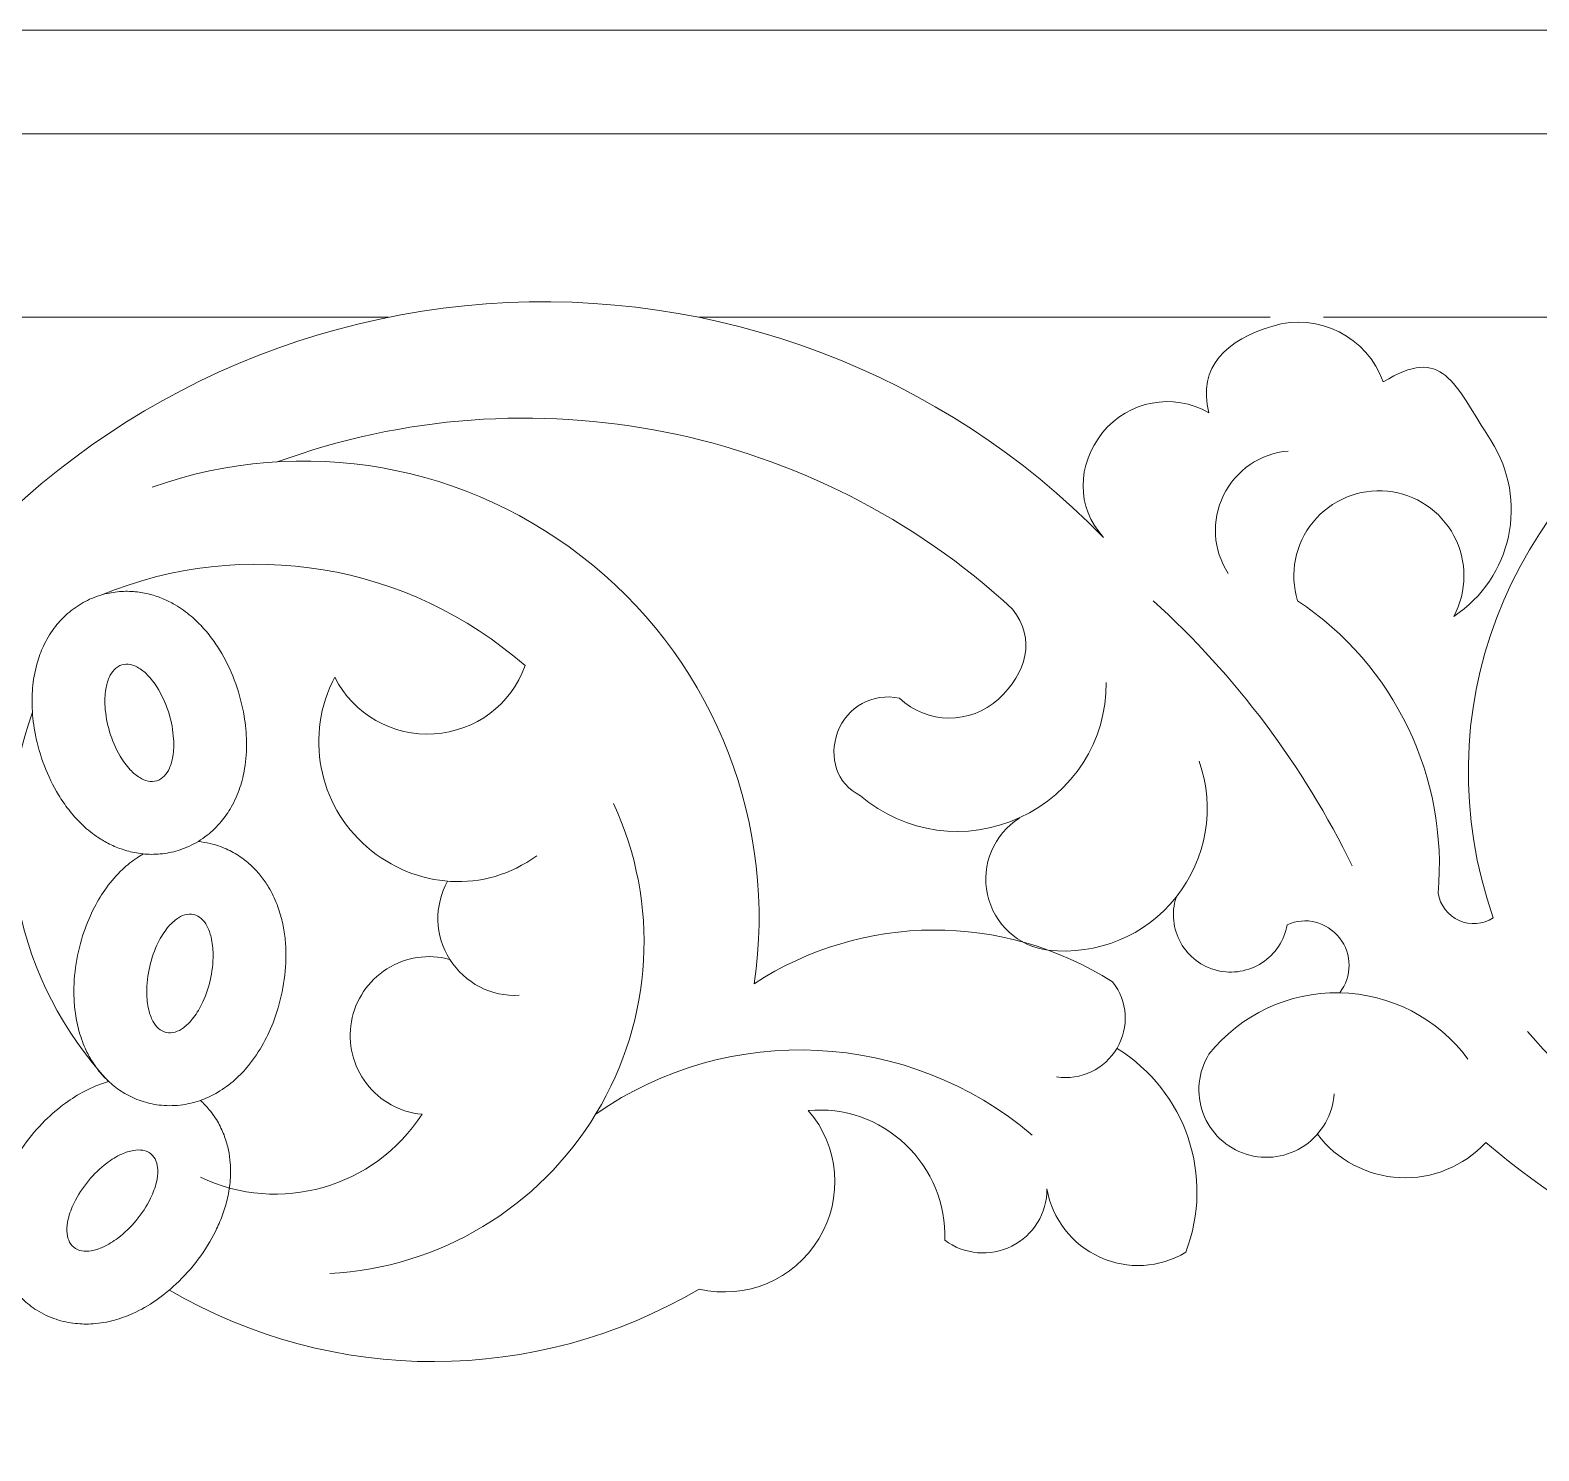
# Model space of a CAD drawing. Header units: millimetres. Extents: x 5151 to 5396, y 1629 to 1892.
# Drawn here: x 5175.95 to 5205.09, y 1864.47 to 1891.91 of the extents above; entities that cross this region are included whole.
import ezdxf

# ---------------------------------------------------------------- set-up
doc = ezdxf.new("R2010")
doc.units = ezdxf.units.MM
doc.header["$MEASUREMENT"] = 0
doc.layers.add('SITARA ALL', color=18, linetype='Continuous', true_color=0x000000)

msp = doc.modelspace()

# ---------------------------------------------------------------- linework, layer by layer
at = {"layer": 'SITARA ALL', "lineweight": 9}
for points, knots in [([(5151.918, 1891.909), (5151.918, 1891.909), (5395.918, 1891.909), (5395.918, 1891.909), (5395.918, 1891.909), (5395.918, 1769.909), (5395.918, 1769.909), (5395.918, 1769.909), (5151.918, 1769.909), (5151.918, 1769.909), (5151.918, 1769.909), (5151.918, 1891.909), (5151.918, 1891.909)], [0, 0, 0, 0, 0.25, 0.25, 0.25, 0.5, 0.5, 0.5, 0.75, 0.75, 0.75, 1, 1, 1, 1]), ([(5219.114, 1883.53), (5216.245, 1886.574), (5211.64, 1887.199), (5208.064, 1885.03), (5204.488, 1882.861), (5202.839, 1878.713), (5204.213, 1874.762)], [0, 0, 0, 0, 0.333333, 0.333333, 0.333333, 1, 1, 1, 1]), ([(5196.687, 1882.112), (5193.57, 1885.3), (5189.207, 1886.95), (5184.761, 1886.622), (5180.316, 1886.294), (5176.257, 1884.043), (5173.643, 1880.433)], [0, 0, 0, 0, 0.333333, 0.333333, 0.333333, 1, 1, 1, 1]), ([(5202.089, 1885.115), (5201.778, 1885.987), (5200.839, 1886.461), (5199.953, 1886.194), (5199.067, 1885.927), (5198.496, 1885.416), (5198.72, 1884.518)], [0, 0, 0, 0, 0.333333, 0.333333, 0.333333, 1, 1, 1, 1]), ([(5203.451, 1880.587), (5204.577, 1881.329), (5204.899, 1882.838), (5204.173, 1883.975), (5203.447, 1885.112), (5203.236, 1885.824), (5202.089, 1885.115)], [0, 0, 0, 0, 0.333333, 0.333333, 0.333333, 1, 1, 1, 1]), ([(5198.72, 1884.518), (5198.035, 1884.916), (5197.163, 1884.754), (5196.668, 1884.136), (5196.173, 1883.519), (5196.149, 1882.694), (5196.687, 1882.112)], [0, 0, 0, 0, 0.333333, 0.333333, 0.333333, 1, 1, 1, 1]), ([(5189.938, 1873.492), (5190.389, 1876.548), (5189.205, 1879.617), (5186.819, 1881.578), (5184.432, 1883.54), (5181.221, 1884.117), (5178.311, 1883.082)], [0, 0, 0, 0, 0.333333, 0.333333, 0.333333, 1, 1, 1, 1]), ([(5200.254, 1883.781), (5199.715, 1883.736), (5199.241, 1883.411), (5199.003, 1882.925), (5198.766, 1882.44), (5198.799, 1881.87), (5199.094, 1881.417)], [0, 0, 0, 0, 0.333333, 0.333333, 0.333333, 1, 1, 1, 1]), ([(5203.451, 1880.587), (5203.712, 1881.072), (5203.714, 1881.655), (5203.455, 1882.141), (5203.197, 1882.627), (5202.717, 1882.951), (5202.169, 1883.005), (5201.621, 1883.059), (5201.083, 1882.835), (5200.734, 1882.409), (5200.386, 1881.983), (5200.272, 1881.415), (5200.434, 1880.889)], [0, 0, 0, 0, 0.2, 0.2, 0.2, 0.4, 0.4, 0.4, 0.6, 0.6, 0.6, 1, 1, 1, 1]), ([(5177.32, 1880.998), (5177.424, 1881.029), (5177.529, 1881.05), (5177.637, 1881.062), (5177.74, 1881.072), (5177.844, 1881.074), (5177.947, 1881.066), (5178.044, 1881.059), (5178.141, 1881.043), (5178.235, 1881.02), (5178.323, 1880.999), (5178.409, 1880.972), (5178.492, 1880.938), (5178.569, 1880.907), (5178.644, 1880.871), (5178.716, 1880.831), (5178.826, 1880.769), (5178.93, 1880.699), (5179.027, 1880.619), (5179.116, 1880.547), (5179.199, 1880.468), (5179.277, 1880.384), (5179.35, 1880.305), (5179.418, 1880.221), (5179.482, 1880.134), (5179.543, 1880.049), (5179.6, 1879.961), (5179.653, 1879.871), (5179.761, 1879.684), (5179.852, 1879.488), (5179.924, 1879.284), (5179.996, 1879.082), (5180.051, 1878.873), (5180.086, 1878.661), (5180.114, 1878.498), (5180.129, 1878.332), (5180.132, 1878.166), (5180.136, 1877.993), (5180.124, 1877.821), (5180.096, 1877.65), (5180.076, 1877.526), (5180.046, 1877.404), (5180.006, 1877.285), (5179.963, 1877.152), (5179.906, 1877.024), (5179.837, 1876.903), (5179.781, 1876.804), (5179.716, 1876.71), (5179.643, 1876.623), (5179.562, 1876.526), (5179.471, 1876.437), (5179.371, 1876.359), (5179.263, 1876.274), (5179.145, 1876.202), (5179.019, 1876.145), (5178.911, 1876.096), (5178.798, 1876.058), (5178.683, 1876.032), (5178.569, 1876.007), (5178.452, 1875.993), (5178.335, 1875.991), (5178.225, 1875.989), (5178.115, 1875.998), (5178.006, 1876.017), (5177.905, 1876.034), (5177.807, 1876.06), (5177.711, 1876.094), (5177.623, 1876.125), (5177.537, 1876.162), (5177.455, 1876.205), (5177.379, 1876.245), (5177.306, 1876.289), (5177.235, 1876.338), (5177.129, 1876.412), (5177.029, 1876.494), (5176.936, 1876.585), (5176.851, 1876.669), (5176.771, 1876.759), (5176.697, 1876.854), (5176.627, 1876.945), (5176.561, 1877.039), (5176.502, 1877.138), (5176.393, 1877.317), (5176.301, 1877.506), (5176.227, 1877.702), (5176.152, 1877.896), (5176.095, 1878.097), (5176.055, 1878.301), (5176.021, 1878.471), (5176, 1878.643), (5175.993, 1878.816), (5175.986, 1878.964), (5175.991, 1879.112), (5176.006, 1879.259), (5176.022, 1879.416), (5176.053, 1879.57), (5176.099, 1879.721), (5176.133, 1879.836), (5176.177, 1879.947), (5176.23, 1880.054), (5176.289, 1880.175), (5176.361, 1880.289), (5176.444, 1880.394), (5176.513, 1880.483), (5176.591, 1880.566), (5176.676, 1880.64), (5176.769, 1880.722), (5176.87, 1880.793), (5176.977, 1880.853), (5177.086, 1880.914), (5177.201, 1880.962), (5177.32, 1880.998)], [0, 0, 0, 0, 0.026316, 0.026316, 0.026316, 0.052632, 0.052632, 0.052632, 0.078947, 0.078947, 0.078947, 0.105263, 0.105263, 0.105263, 0.131579, 0.131579, 0.131579, 0.157895, 0.157895, 0.157895, 0.184211, 0.184211, 0.184211, 0.210526, 0.210526, 0.210526, 0.236842, 0.236842, 0.236842, 0.263158, 0.263158, 0.263158, 0.289474, 0.289474, 0.289474, 0.315789, 0.315789, 0.315789, 0.342105, 0.342105, 0.342105, 0.368421, 0.368421, 0.368421, 0.394737, 0.394737, 0.394737, 0.421053, 0.421053, 0.421053, 0.447368, 0.447368, 0.447368, 0.473684, 0.473684, 0.473684, 0.5, 0.5, 0.5, 0.526316, 0.526316, 0.526316, 0.552632, 0.552632, 0.552632, 0.578947, 0.578947, 0.578947, 0.605263, 0.605263, 0.605263, 0.631579, 0.631579, 0.631579, 0.657895, 0.657895, 0.657895, 0.684211, 0.684211, 0.684211, 0.710526, 0.710526, 0.710526, 0.736842, 0.736842, 0.736842, 0.763158, 0.763158, 0.763158, 0.789474, 0.789474, 0.789474, 0.815789, 0.815789, 0.815789, 0.842105, 0.842105, 0.842105, 0.868421, 0.868421, 0.868421, 0.894737, 0.894737, 0.894737, 0.921053, 0.921053, 0.921053, 0.947368, 0.947368, 0.947368, 1, 1, 1, 1]), ([(5192.743, 1879.006), (5193.279, 1878.502), (5194.113, 1878.495), (5194.656, 1878.991), (5195.2, 1879.488), (5195.384, 1880.148), (5194.93, 1880.727)], [0, 0, 0, 0, 0.333333, 0.333333, 0.333333, 1, 1, 1, 1]), ([(5177.725, 1879.651), (5177.669, 1879.634), (5177.619, 1879.602), (5177.579, 1879.559), (5177.538, 1879.515), (5177.505, 1879.464), (5177.481, 1879.409), (5177.449, 1879.336), (5177.427, 1879.259), (5177.414, 1879.181), (5177.397, 1879.069), (5177.392, 1878.956), (5177.4, 1878.843), (5177.411, 1878.679), (5177.44, 1878.516), (5177.488, 1878.359), (5177.537, 1878.195), (5177.605, 1878.037), (5177.691, 1877.89), (5177.746, 1877.794), (5177.813, 1877.704), (5177.888, 1877.623), (5177.941, 1877.565), (5178.002, 1877.515), (5178.069, 1877.473), (5178.119, 1877.441), (5178.175, 1877.418), (5178.233, 1877.405), (5178.287, 1877.393), (5178.344, 1877.395), (5178.398, 1877.41), (5178.454, 1877.428), (5178.504, 1877.46), (5178.544, 1877.503), (5178.585, 1877.547), (5178.618, 1877.597), (5178.642, 1877.653), (5178.674, 1877.726), (5178.696, 1877.802), (5178.708, 1877.881), (5178.726, 1877.993), (5178.731, 1878.106), (5178.723, 1878.219), (5178.712, 1878.383), (5178.683, 1878.546), (5178.635, 1878.703), (5178.586, 1878.867), (5178.518, 1879.024), (5178.432, 1879.172), (5178.376, 1879.268), (5178.31, 1879.358), (5178.235, 1879.439), (5178.181, 1879.497), (5178.121, 1879.547), (5178.054, 1879.589), (5178.004, 1879.621), (5177.948, 1879.644), (5177.89, 1879.657), (5177.836, 1879.669), (5177.779, 1879.667), (5177.725, 1879.651)], [0, 0, 0, 0, 0.05, 0.05, 0.05, 0.1, 0.1, 0.1, 0.15, 0.15, 0.15, 0.2, 0.2, 0.2, 0.25, 0.25, 0.25, 0.3, 0.3, 0.3, 0.35, 0.35, 0.35, 0.4, 0.4, 0.4, 0.45, 0.45, 0.45, 0.5, 0.5, 0.5, 0.55, 0.55, 0.55, 0.6, 0.6, 0.6, 0.65, 0.65, 0.65, 0.7, 0.7, 0.7, 0.75, 0.75, 0.75, 0.8, 0.8, 0.8, 0.85, 0.85, 0.85, 0.9, 0.9, 0.9, 0.95, 0.95, 0.95, 1, 1, 1, 1]), ([(5181.836, 1879.411), (5182.199, 1878.695), (5182.954, 1878.265), (5183.755, 1878.317), (5184.555, 1878.368), (5185.244, 1878.879), (5185.512, 1879.635)], [0, 0, 0, 0, 0.333333, 0.333333, 0.333333, 1, 1, 1, 1]), ([(5181.836, 1879.411), (5181.255, 1878.308), (5181.512, 1876.95), (5182.456, 1876.135), (5183.4, 1875.32), (5184.731, 1875.228), (5185.737, 1875.964)], [0, 0, 0, 0, 0.333333, 0.333333, 0.333333, 1, 1, 1, 1]), ([(5191.989, 1877.123), (5192.845, 1876.392), (5194.049, 1876.226), (5195.07, 1876.7), (5196.092, 1877.173), (5196.744, 1878.181), (5196.739, 1879.307)], [0, 0, 0, 0, 0.333333, 0.333333, 0.333333, 1, 1, 1, 1]), ([(5192.743, 1879.006), (5192.237, 1879.12), (5191.725, 1878.839), (5191.55, 1878.351), (5191.374, 1877.863), (5191.526, 1877.356), (5191.989, 1877.123)], [0, 0, 0, 0, 0.333333, 0.333333, 0.333333, 1, 1, 1, 1]), ([(5204.067, 1870.423), (5208.741, 1866.539), (5214.989, 1865.119), (5220.883, 1866.601), (5226.777, 1868.082), (5231.593, 1872.246), (5233.876, 1877.879)], [0, 0, 0, 0, 0.333333, 0.333333, 0.333333, 1, 1, 1, 1]), ([(5195.617, 1874.141), (5196.561, 1874.033), (5197.494, 1874.418), (5198.087, 1875.162), (5198.679, 1875.905), (5198.849, 1876.892), (5198.533, 1877.788)], [0, 0, 0, 0, 0.333333, 0.333333, 0.333333, 1, 1, 1, 1]), ([(5181.739, 1867.892), (5183.862, 1868.008), (5185.789, 1869.168), (5186.886, 1870.989), (5187.983, 1872.81), (5188.114, 1875.04), (5187.223, 1876.971)], [0, 0, 0, 0, 0.333333, 0.333333, 0.333333, 1, 1, 1, 1]), ([(5195.065, 1876.691), (5194.566, 1876.38), (5194.318, 1875.788), (5194.445, 1875.215), (5194.572, 1874.641), (5195.034, 1874.212), (5195.617, 1874.141)], [0, 0, 0, 0, 0.333333, 0.333333, 0.333333, 1, 1, 1, 1]), ([(5179.433, 1876.198), (5179.538, 1876.174), (5179.64, 1876.139), (5179.738, 1876.095), (5179.833, 1876.053), (5179.924, 1876.003), (5180.01, 1875.944), (5180.091, 1875.89), (5180.166, 1875.828), (5180.237, 1875.761), (5180.302, 1875.699), (5180.363, 1875.633), (5180.418, 1875.562), (5180.47, 1875.497), (5180.517, 1875.428), (5180.559, 1875.357), (5180.624, 1875.249), (5180.679, 1875.136), (5180.723, 1875.019), (5180.764, 1874.912), (5180.797, 1874.802), (5180.823, 1874.691), (5180.847, 1874.586), (5180.864, 1874.479), (5180.876, 1874.371), (5180.887, 1874.268), (5180.893, 1874.163), (5180.893, 1874.059), (5180.894, 1873.843), (5180.875, 1873.627), (5180.836, 1873.415), (5180.798, 1873.203), (5180.741, 1872.995), (5180.666, 1872.794), (5180.608, 1872.638), (5180.539, 1872.487), (5180.459, 1872.341), (5180.376, 1872.19), (5180.28, 1872.046), (5180.171, 1871.913), (5180.091, 1871.815), (5180.005, 1871.724), (5179.911, 1871.64), (5179.807, 1871.547), (5179.694, 1871.464), (5179.574, 1871.393), (5179.476, 1871.336), (5179.373, 1871.287), (5179.266, 1871.247), (5179.148, 1871.203), (5179.024, 1871.172), (5178.899, 1871.154), (5178.763, 1871.134), (5178.624, 1871.131), (5178.487, 1871.144), (5178.369, 1871.155), (5178.252, 1871.178), (5178.139, 1871.214), (5178.028, 1871.249), (5177.92, 1871.295), (5177.818, 1871.351), (5177.721, 1871.405), (5177.63, 1871.467), (5177.545, 1871.538), (5177.466, 1871.603), (5177.394, 1871.674), (5177.327, 1871.751), (5177.266, 1871.822), (5177.211, 1871.897), (5177.161, 1871.975), (5177.115, 1872.048), (5177.073, 1872.123), (5177.037, 1872.2), (5176.981, 1872.317), (5176.936, 1872.439), (5176.901, 1872.563), (5176.868, 1872.679), (5176.844, 1872.797), (5176.827, 1872.915), (5176.811, 1873.029), (5176.802, 1873.144), (5176.799, 1873.259), (5176.794, 1873.468), (5176.808, 1873.678), (5176.842, 1873.885), (5176.874, 1874.091), (5176.924, 1874.293), (5176.991, 1874.49), (5177.047, 1874.655), (5177.115, 1874.814), (5177.194, 1874.968), (5177.262, 1875.099), (5177.34, 1875.225), (5177.426, 1875.345), (5177.519, 1875.473), (5177.623, 1875.591), (5177.737, 1875.7), (5177.824, 1875.782), (5177.918, 1875.856), (5178.017, 1875.923), (5178.057, 1875.95), (5178.098, 1875.975), (5178.14, 1875.999)], [0, 0, 0, 0, 0.028571, 0.028571, 0.028571, 0.057143, 0.057143, 0.057143, 0.085714, 0.085714, 0.085714, 0.114286, 0.114286, 0.114286, 0.142857, 0.142857, 0.142857, 0.171429, 0.171429, 0.171429, 0.2, 0.2, 0.2, 0.228571, 0.228571, 0.228571, 0.257143, 0.257143, 0.257143, 0.285714, 0.285714, 0.285714, 0.314286, 0.314286, 0.314286, 0.342857, 0.342857, 0.342857, 0.371429, 0.371429, 0.371429, 0.4, 0.4, 0.4, 0.428571, 0.428571, 0.428571, 0.457143, 0.457143, 0.457143, 0.485714, 0.485714, 0.485714, 0.514286, 0.514286, 0.514286, 0.542857, 0.542857, 0.542857, 0.571429, 0.571429, 0.571429, 0.6, 0.6, 0.6, 0.628571, 0.628571, 0.628571, 0.657143, 0.657143, 0.657143, 0.685714, 0.685714, 0.685714, 0.714286, 0.714286, 0.714286, 0.742857, 0.742857, 0.742857, 0.771429, 0.771429, 0.771429, 0.8, 0.8, 0.8, 0.828571, 0.828571, 0.828571, 0.857143, 0.857143, 0.857143, 0.885714, 0.885714, 0.885714, 0.914286, 0.914286, 0.914286, 0.942857, 0.942857, 0.942857, 1, 1, 1, 1]), ([(5184.014, 1875.473), (5183.752, 1874.998), (5183.77, 1874.418), (5184.06, 1873.96), (5184.35, 1873.502), (5184.86, 1873.237), (5185.401, 1873.27)], [0, 0, 0, 0, 0.333333, 0.333333, 0.333333, 1, 1, 1, 1]), ([(5203.149, 1875.24), (5203.186, 1875.007), (5203.338, 1874.809), (5203.553, 1874.713), (5203.768, 1874.616), (5204.015, 1874.634), (5204.213, 1874.762)], [0, 0, 0, 0, 0.333333, 0.333333, 0.333333, 1, 1, 1, 1]), ([(5198.086, 1875.156), (5197.994, 1874.864), (5198.027, 1874.547), (5198.178, 1874.281), (5198.328, 1874.014), (5198.58, 1873.822), (5198.878, 1873.749), (5199.175, 1873.676), (5199.49, 1873.729), (5199.746, 1873.896), (5200.003, 1874.063), (5200.179, 1874.328), (5200.232, 1874.629)], [0, 0, 0, 0, 0.2, 0.2, 0.2, 0.4, 0.4, 0.4, 0.6, 0.6, 0.6, 1, 1, 1, 1]), ([(5179.112, 1874.829), (5179.055, 1874.841), (5178.996, 1874.839), (5178.94, 1874.822), (5178.882, 1874.804), (5178.828, 1874.776), (5178.78, 1874.74), (5178.716, 1874.693), (5178.658, 1874.638), (5178.609, 1874.575), (5178.538, 1874.487), (5178.477, 1874.392), (5178.428, 1874.29), (5178.355, 1874.142), (5178.3, 1873.987), (5178.263, 1873.826), (5178.223, 1873.66), (5178.204, 1873.489), (5178.205, 1873.318), (5178.205, 1873.207), (5178.218, 1873.097), (5178.243, 1872.989), (5178.26, 1872.912), (5178.288, 1872.838), (5178.325, 1872.769), (5178.353, 1872.716), (5178.389, 1872.669), (5178.433, 1872.628), (5178.475, 1872.591), (5178.525, 1872.564), (5178.579, 1872.551), (5178.636, 1872.538), (5178.696, 1872.54), (5178.752, 1872.558), (5178.809, 1872.575), (5178.863, 1872.603), (5178.912, 1872.639), (5178.976, 1872.686), (5179.033, 1872.742), (5179.083, 1872.804), (5179.153, 1872.892), (5179.214, 1872.988), (5179.264, 1873.089), (5179.336, 1873.237), (5179.392, 1873.393), (5179.429, 1873.553), (5179.468, 1873.72), (5179.488, 1873.89), (5179.487, 1874.061), (5179.486, 1874.172), (5179.473, 1874.282), (5179.448, 1874.39), (5179.431, 1874.467), (5179.403, 1874.541), (5179.367, 1874.611), (5179.339, 1874.663), (5179.302, 1874.711), (5179.258, 1874.751), (5179.217, 1874.789), (5179.167, 1874.815), (5179.112, 1874.829)], [0, 0, 0, 0, 0.05, 0.05, 0.05, 0.1, 0.1, 0.1, 0.15, 0.15, 0.15, 0.2, 0.2, 0.2, 0.25, 0.25, 0.25, 0.3, 0.3, 0.3, 0.35, 0.35, 0.35, 0.4, 0.4, 0.4, 0.45, 0.45, 0.45, 0.5, 0.5, 0.5, 0.55, 0.55, 0.55, 0.6, 0.6, 0.6, 0.65, 0.65, 0.65, 0.7, 0.7, 0.7, 0.75, 0.75, 0.75, 0.8, 0.8, 0.8, 0.85, 0.85, 0.85, 0.9, 0.9, 0.9, 0.95, 0.95, 0.95, 1, 1, 1, 1]), ([(5201.247, 1873.318), (5201.49, 1873.629), (5201.49, 1874.066), (5201.245, 1874.376), (5201, 1874.686), (5200.591, 1874.795), (5200.232, 1874.629)], [0, 0, 0, 0, 0.333333, 0.333333, 0.333333, 1, 1, 1, 1]), ([(5184.057, 1873.962), (5183.644, 1874.073), (5183.203, 1874.006), (5182.842, 1873.777), (5182.481, 1873.548), (5182.233, 1873.18), (5182.158, 1872.758), (5182.083, 1872.337), (5182.189, 1871.904), (5182.449, 1871.564), (5182.709, 1871.225), (5183.097, 1871.01), (5183.523, 1870.972)], [0, 0, 0, 0, 0.2, 0.2, 0.2, 0.4, 0.4, 0.4, 0.6, 0.6, 0.6, 1, 1, 1, 1]), ([(5195.78, 1871.694), (5196.245, 1871.621), (5196.708, 1871.84), (5196.946, 1872.246), (5197.184, 1872.653), (5197.154, 1873.156), (5196.862, 1873.526)], [0, 0, 0, 0, 0.333333, 0.333333, 0.333333, 1, 1, 1, 1]), ([(5203.725, 1872.036), (5203.142, 1872.826), (5202.225, 1873.299), (5201.243, 1873.316), (5200.262, 1873.334), (5199.332, 1872.899), (5198.722, 1872.13)], [0, 0, 0, 0, 0.333333, 0.333333, 0.333333, 1, 1, 1, 1]), ([(5198.722, 1872.13), (5198.511, 1871.787), (5198.47, 1871.366), (5198.611, 1870.988), (5198.751, 1870.611), (5199.056, 1870.32), (5199.44, 1870.199), (5199.824, 1870.078), (5200.243, 1870.141), (5200.575, 1870.37), (5200.906, 1870.599), (5201.114, 1870.965), (5201.138, 1871.367)], [0, 0, 0, 0, 0.2, 0.2, 0.2, 0.4, 0.4, 0.4, 0.6, 0.6, 0.6, 1, 1, 1, 1]), ([(5179.241, 1871.238), (5179.302, 1871.182), (5179.36, 1871.122), (5179.413, 1871.058), (5179.479, 1870.978), (5179.538, 1870.892), (5179.589, 1870.802), (5179.636, 1870.717), (5179.677, 1870.628), (5179.71, 1870.536), (5179.741, 1870.452), (5179.765, 1870.365), (5179.784, 1870.277), (5179.8, 1870.196), (5179.812, 1870.114), (5179.818, 1870.031), (5179.828, 1869.906), (5179.827, 1869.78), (5179.814, 1869.655), (5179.803, 1869.541), (5179.784, 1869.428), (5179.756, 1869.317), (5179.731, 1869.212), (5179.699, 1869.109), (5179.662, 1869.008), (5179.625, 1868.91), (5179.584, 1868.814), (5179.538, 1868.72), (5179.442, 1868.526), (5179.329, 1868.342), (5179.199, 1868.169), (5179.07, 1867.997), (5178.927, 1867.836), (5178.77, 1867.689), (5178.649, 1867.576), (5178.519, 1867.471), (5178.383, 1867.376), (5178.241, 1867.278), (5178.091, 1867.193), (5177.934, 1867.122), (5177.819, 1867.07), (5177.701, 1867.027), (5177.579, 1866.994), (5177.445, 1866.957), (5177.307, 1866.933), (5177.168, 1866.923), (5177.054, 1866.915), (5176.94, 1866.918), (5176.827, 1866.93), (5176.701, 1866.944), (5176.577, 1866.97), (5176.457, 1867.01), (5176.326, 1867.053), (5176.201, 1867.112), (5176.084, 1867.185), (5175.983, 1867.248), (5175.889, 1867.321), (5175.803, 1867.403), (5175.719, 1867.484), (5175.643, 1867.573), (5175.577, 1867.669), (5175.514, 1867.76), (5175.461, 1867.857), (5175.416, 1867.958), (5175.375, 1868.051), (5175.342, 1868.148), (5175.317, 1868.246), (5175.294, 1868.337), (5175.277, 1868.428), (5175.268, 1868.521), (5175.259, 1868.606), (5175.255, 1868.692), (5175.257, 1868.777), (5175.259, 1868.907), (5175.273, 1869.036), (5175.297, 1869.163), (5175.32, 1869.281), (5175.35, 1869.397), (5175.389, 1869.511), (5175.425, 1869.62), (5175.468, 1869.727), (5175.517, 1869.831), (5175.606, 1870.021), (5175.712, 1870.202), (5175.835, 1870.372), (5175.955, 1870.542), (5176.091, 1870.701), (5176.239, 1870.847), (5176.361, 1870.969), (5176.493, 1871.082), (5176.633, 1871.184), (5176.753, 1871.271), (5176.878, 1871.349), (5177.009, 1871.418), (5177.149, 1871.491), (5177.295, 1871.551), (5177.446, 1871.597), (5177.446, 1871.597), (5177.469, 1871.604), (5177.469, 1871.604)], [0, 0, 0, 0, 0.029412, 0.029412, 0.029412, 0.058824, 0.058824, 0.058824, 0.088235, 0.088235, 0.088235, 0.117647, 0.117647, 0.117647, 0.147059, 0.147059, 0.147059, 0.176471, 0.176471, 0.176471, 0.205882, 0.205882, 0.205882, 0.235294, 0.235294, 0.235294, 0.264706, 0.264706, 0.264706, 0.294118, 0.294118, 0.294118, 0.323529, 0.323529, 0.323529, 0.352941, 0.352941, 0.352941, 0.382353, 0.382353, 0.382353, 0.411765, 0.411765, 0.411765, 0.441176, 0.441176, 0.441176, 0.470588, 0.470588, 0.470588, 0.5, 0.5, 0.5, 0.529412, 0.529412, 0.529412, 0.558824, 0.558824, 0.558824, 0.588235, 0.588235, 0.588235, 0.617647, 0.617647, 0.617647, 0.647059, 0.647059, 0.647059, 0.676471, 0.676471, 0.676471, 0.705882, 0.705882, 0.705882, 0.735294, 0.735294, 0.735294, 0.764706, 0.764706, 0.764706, 0.794118, 0.794118, 0.794118, 0.823529, 0.823529, 0.823529, 0.852941, 0.852941, 0.852941, 0.882353, 0.882353, 0.882353, 0.911765, 0.911765, 0.911765, 0.941176, 0.941176, 0.941176, 1, 1, 1, 1]), ([(5193.618, 1868.54), (5193.642, 1869.236), (5193.366, 1869.909), (5192.861, 1870.387), (5192.356, 1870.866), (5191.673, 1871.105), (5190.98, 1871.043)], [0, 0, 0, 0, 0.333333, 0.333333, 0.333333, 1, 1, 1, 1]), ([(5188.877, 1867.595), (5189.776, 1867.382), (5190.71, 1867.775), (5191.187, 1868.567), (5191.663, 1869.359), (5191.59, 1870.349), (5190.98, 1871.043)], [0, 0, 0, 0, 0.333333, 0.333333, 0.333333, 1, 1, 1, 1]), ([(5200.817, 1870.585), (5201.197, 1870.085), (5201.779, 1869.778), (5202.406, 1869.747), (5203.034, 1869.716), (5203.64, 1869.962), (5204.067, 1870.423)], [0, 0, 0, 0, 0.333333, 0.333333, 0.333333, 1, 1, 1, 1]), ([(5178.287, 1870.204), (5178.242, 1870.241), (5178.188, 1870.265), (5178.13, 1870.274), (5178.07, 1870.284), (5178.01, 1870.284), (5177.95, 1870.273), (5177.872, 1870.259), (5177.796, 1870.235), (5177.724, 1870.202), (5177.621, 1870.155), (5177.524, 1870.096), (5177.434, 1870.027), (5177.303, 1869.927), (5177.184, 1869.813), (5177.08, 1869.686), (5176.97, 1869.554), (5176.877, 1869.41), (5176.801, 1869.257), (5176.752, 1869.158), (5176.714, 1869.053), (5176.688, 1868.945), (5176.67, 1868.869), (5176.661, 1868.79), (5176.663, 1868.711), (5176.665, 1868.652), (5176.676, 1868.593), (5176.698, 1868.537), (5176.718, 1868.485), (5176.751, 1868.439), (5176.794, 1868.403), (5176.839, 1868.366), (5176.894, 1868.342), (5176.951, 1868.332), (5177.011, 1868.322), (5177.071, 1868.323), (5177.131, 1868.333), (5177.209, 1868.347), (5177.285, 1868.371), (5177.357, 1868.405), (5177.46, 1868.452), (5177.557, 1868.511), (5177.647, 1868.579), (5177.778, 1868.679), (5177.897, 1868.794), (5178.001, 1868.921), (5178.111, 1869.052), (5178.204, 1869.196), (5178.28, 1869.35), (5178.329, 1869.449), (5178.367, 1869.554), (5178.393, 1869.661), (5178.411, 1869.738), (5178.42, 1869.816), (5178.418, 1869.895), (5178.416, 1869.955), (5178.405, 1870.014), (5178.383, 1870.069), (5178.363, 1870.121), (5178.33, 1870.168), (5178.287, 1870.204)], [0, 0, 0, 0, 0.05, 0.05, 0.05, 0.1, 0.1, 0.1, 0.15, 0.15, 0.15, 0.2, 0.2, 0.2, 0.25, 0.25, 0.25, 0.3, 0.3, 0.3, 0.35, 0.35, 0.35, 0.4, 0.4, 0.4, 0.45, 0.45, 0.45, 0.5, 0.5, 0.5, 0.55, 0.55, 0.55, 0.6, 0.6, 0.6, 0.65, 0.65, 0.65, 0.7, 0.7, 0.7, 0.75, 0.75, 0.75, 0.8, 0.8, 0.8, 0.85, 0.85, 0.85, 0.9, 0.9, 0.9, 0.95, 0.95, 0.95, 1, 1, 1, 1]), ([(5193.618, 1868.54), (5193.992, 1868.258), (5194.494, 1868.213), (5194.913, 1868.423), (5195.332, 1868.634), (5195.596, 1869.058), (5195.593, 1869.527)], [0, 0, 0, 0, 0.333333, 0.333333, 0.333333, 1, 1, 1, 1]), ([(5195.593, 1869.527), (5195.696, 1868.946), (5196.078, 1868.454), (5196.614, 1868.21), (5197.151, 1867.966), (5197.769, 1868), (5198.274, 1868.305)], [0, 0, 0, 0, 0.333333, 0.333333, 0.333333, 1, 1, 1, 1])]:
    msp.add_open_spline(points, degree=3, knots=knots, dxfattribs=at)
for points in [[(5153.918, 1889.909), (5153.918, 1889.909), (5353.918, 1889.909), (5353.918, 1889.909)], [(5170.856, 1886.368), (5170.856, 1886.368), (5182.872, 1886.368), (5182.872, 1886.368)], [(5188.872, 1886.368), (5188.872, 1886.368), (5199.905, 1886.368), (5199.905, 1886.368)], [(5200.932, 1886.368), (5200.932, 1886.368), (5211.92, 1886.368), (5211.92, 1886.368)], [(5194.93, 1880.727), (5191.1, 1884.262), (5185.62, 1885.361), (5180.724, 1883.57)], [(5185.512, 1879.635), (5183.262, 1881.613), (5180.089, 1882.142), (5177.32, 1880.998)], [(5201.49, 1875.767), (5200.545, 1877.703), (5199.24, 1879.441), (5197.644, 1880.889)], [(5203.149, 1875.24), (5203.346, 1877.479), (5202.306, 1879.644), (5200.434, 1880.889)], [(5175.997, 1878.737), (5175.12, 1876.27), (5175.686, 1873.521), (5177.469, 1871.604)], [(5179.193, 1876.236), (5179.274, 1876.229), (5179.354, 1876.217), (5179.433, 1876.198)], [(5196.862, 1873.526), (5194.746, 1874.875), (5192.04, 1874.863), (5189.938, 1873.492)], [(5195.31, 1870.567), (5192.917, 1872.597), (5189.463, 1872.768), (5186.885, 1870.979)], [(5204.878, 1872.567), (5208.024, 1868.906), (5212.745, 1866.996), (5217.551, 1867.444)], [(5198.274, 1868.305), (5198.835, 1869.767), (5198.279, 1871.419), (5196.947, 1872.241)], [(5179.241, 1869.753), (5180.773, 1869.03), (5182.603, 1869.549), (5183.523, 1870.972)], [(5178.642, 1867.575), (5181.806, 1865.726), (5185.72, 1865.732), (5188.877, 1867.595)]]:
    msp.add_open_spline(points, degree=3, dxfattribs=at)

doc.saveas('drawing.dxf')
